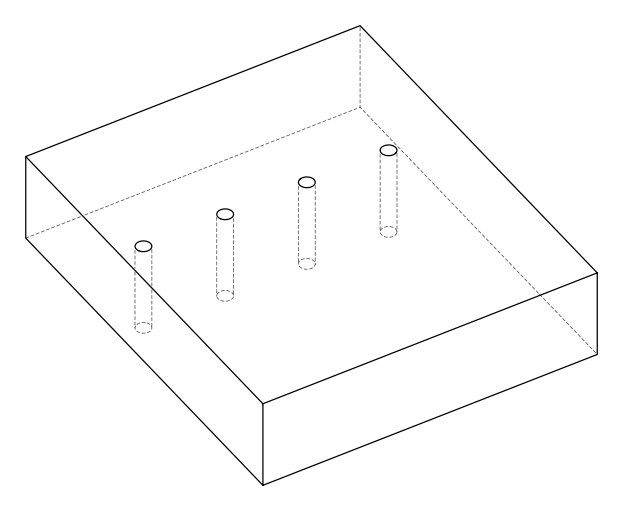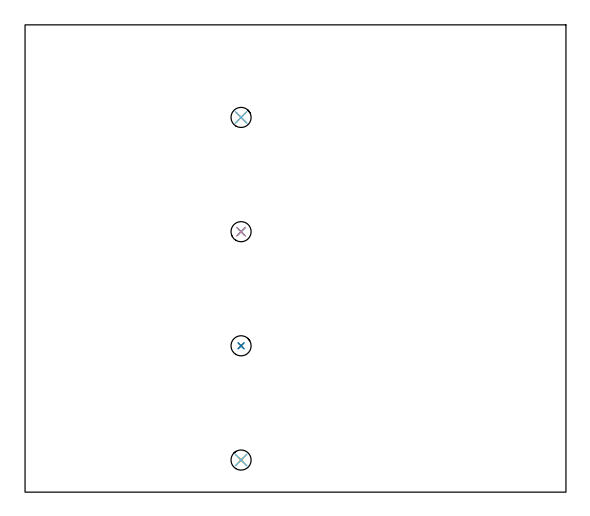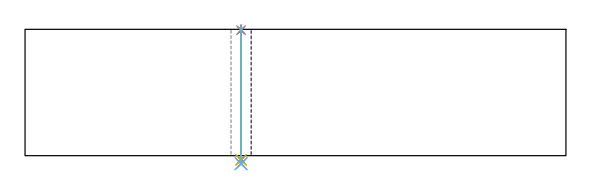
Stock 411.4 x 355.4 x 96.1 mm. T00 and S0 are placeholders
(PLAN: 12 operations, 8 tool changes, 3.4 min)
(1 SPOT_DRILL | STEP1HOLE | NXT0321_9005460120000 | 0.03 min | 6 mm3)
(2 SPOT_DRILL_1 | STEP1HOLE_1 | NXT0321_9005460120000 | 0.03 min | 0 mm3)
(3 SPOT_DRILL_2 | STEP1HOLE_2 | NXT0321_9005460120000 | 0.03 min | 3 mm3)
(4 SPOT_DRILL_3 | STEP1HOLE_3 | NXT0321_9005460120000 | 0.03 min | 4 mm3)
(5 DRILL_THROUGH_HOLE_INTO_CENTER | STEP1HOLE | NXT0301_065 | 0.41 min | 6627 mm3)
(6 DRILL_TO_ENLARGE_THROUGH_HOLE | STEP1HOLE | UGT0301_283 | 0.42 min | 10998 mm3)
(7 DRILL_THROUGH_HOLE_INTO_CENTER_1 | STEP1HOLE_1 | NXT0301_065 | 0.41 min | 6641 mm3)
(8 DRILL_TO_ENLARGE_THROUGH_HOLE_1 | STEP1HOLE_1 | UGT0301_283 | 0.42 min | 10987 mm3)
(9 DRILL_THROUGH_HOLE_INTO_CENTER_2 | STEP1HOLE_2 | NXT0301_065 | 0.41 min | 6627 mm3)
(10 DRILL_TO_ENLARGE_THROUGH_HOLE_2 | STEP1HOLE_2 | UGT0301_283 | 0.42 min | 10998 mm3)
(11 DRILL_THROUGH_HOLE_INTO_CENTER_3 | STEP1HOLE_3 | NXT0301_065 | 0.41 min | 6631 mm3)
(12 DRILL_TO_ENLARGE_THROUGH_HOLE_3 | STEP1HOLE_3 | UGT0301_283 | 0.42 min | 10997 mm3)
(TOOL NXT0321_9005460120000 | NC Spot Drill, 142deg, 12mm, Carbide, Uncoated | D12 PA142 FL30 Z2)
(TOOL NXT0301_065 | Carbide Drill 9.4mm [860.1-0940-075A1-MM 2214] | D9.4 PA140 FL98 Z2)
(TOOL UGT0301_283 | Twist Drill 15.3 mm | D15.3 PA118 FL120 Z2)
(OP 1 SPOT_DRILL)
G17 G21 G94 G90
T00 M6
G54
G17 G0 G90 X164.3 Y24.4 S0 M3
G43 Z106.1 H0
G94 G81 G98 Z95.441 F250. R99.1
G80
M5
M2
(OP 2 SPOT_DRILL_1)
G17 G21 G94 G90
T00 M6
G54
G17 G0 G90 X164.3 Y111.3 S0 M3
G43 Z106.1 H0
G94 G81 G98 Z95.441 F250. R99.1
G80
M5
M2
(OP 3 SPOT_DRILL_2)
G17 G21 G94 G90
T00 M6
G54
G17 G0 G90 X164.3 Y198.1 S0 M3
G43 Z106.1 H0
G94 G81 G98 Z95.441 F250. R99.1
G80
M5
M2
(OP 4 SPOT_DRILL_3)
G17 G21 G94 G90
T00 M6
G54
G17 G0 G90 X164.3 Y285. S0 M3
G43 Z106.1 H0
G94 G81 G98 Z95.441 F250. R99.1
G80
M5
M2
(OP 5 DRILL_THROUGH_HOLE_INTO_CENTER)
G17 G21 G94 G90
T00 M6
G54
G17 G0 G90 X164.3 Y24.4 S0 M3
G43 Z106.1 H1
G94 G73 G98 Z-3.211 F250. Q9.028 R98.1
G80
M5
M2
(OP 6 DRILL_TO_ENLARGE_THROUGH_HOLE)
G17 G21 G94 G90
T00 M6
G54
G17 G0 G90 X164.3 Y24.4 S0 M3
G43 Z106.1 H0
G94 G73 G98 Z-6.097 F250. Q14.6 R98.1
G80
M5
M2
(OP 7 DRILL_THROUGH_HOLE_INTO_CENTER_1)
G17 G21 G94 G90
T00 M6
G54
G17 G0 G90 X164.3 Y111.3 S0 M3
G43 Z106.1 H1
G94 G73 G98 Z-3.211 F250. Q9.028 R98.1
G80
M5
M2
(OP 8 DRILL_TO_ENLARGE_THROUGH_HOLE_1)
G17 G21 G94 G90
T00 M6
G54
G17 G0 G90 X164.3 Y111.3 S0 M3
G43 Z106.1 H0
G94 G73 G98 Z-6.097 F250. Q14.6 R98.1
G80
M5
M2
(OP 9 DRILL_THROUGH_HOLE_INTO_CENTER_2)
G17 G21 G94 G90
T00 M6
G54
G17 G0 G90 X164.3 Y198.1 S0 M3
G43 Z106.1 H1
G94 G73 G98 Z-3.211 F250. Q9.028 R98.1
G80
M5
M2
(OP 10 DRILL_TO_ENLARGE_THROUGH_HOLE_2)
G17 G21 G94 G90
T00 M6
G54
G17 G0 G90 X164.3 Y198.1 S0 M3
G43 Z106.1 H0
G94 G73 G98 Z-6.097 F250. Q14.6 R98.1
G80
M5
M2
(OP 11 DRILL_THROUGH_HOLE_INTO_CENTER_3)
G17 G21 G94 G90
T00 M6
G54
G17 G0 G90 X164.3 Y285. S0 M3
G43 Z106.1 H1
G94 G73 G98 Z-3.211 F250. Q9.028 R98.1
G80
M5
M2
(OP 12 DRILL_TO_ENLARGE_THROUGH_HOLE_3)
G17 G21 G94 G90
T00 M6
G54
G17 G0 G90 X164.3 Y285. S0 M3
G43 Z106.1 H0
G94 G73 G98 Z-6.097 F250. Q14.6 R98.1
G80
M5
M2
